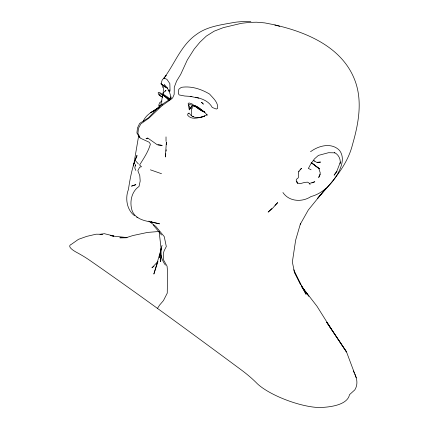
<?xml version="1.0" encoding="UTF-8"?>
<svg xmlns="http://www.w3.org/2000/svg" width="429" height="429" viewBox="0 0 429 429"><rect width="100%" height="100%" fill="white"/><g stroke="black" fill="none" stroke-linecap="round" stroke-linejoin="round"><path stroke-width="0.64" d="M166.366 144.584L166.372 141.988L165.369 157.003L165.776 153.716M170.233 98.289L170.393 95.072L169.005 90.675L164.318 84.304M191.436 110.044L191.516 115.331M161.1 255.722L160.682 261.69L160.939 247.335L159.111 231.376M161.658 101.035L162.167 97.764M162.897 94.771L163.267 91.554M166.109 151.088L166.27 149.775M138.739 135.371L133.521 165.985M340.127 163.846C340.953 159.524 338.615 154.51 334.55 152.654L334.872 152.837L328.507 152.708L318.415 155.395L314.452 158.896L310.714 164.071L308.328 168.554M191.661 109.77C191.618 107.851 192.766 105.486 195.007 105.85M161.057 248.37L159.432 257.55L160.173 254.306M170.865 98.027L171.101 96.847L169.117 100M162.087 245.367C159.593 252.188 161.154 259.357 165.401 265.122M136.519 157.566L136.958 155.62C132.293 166.409 130.153 178.008 128.416 189.57C125.005 198.091 126.727 209.996 134.631 215.76M161.17 249.11L153.85 274.056L157.995 261.433L151.92 267.835L153.973 266.312M169.246 89.8L169.005 90.675L169.707 91.726L170.05 90.498L169.846 83.612L166.924 79.354L164.007 78.057L162.237 79.88L161.009 83.789L162.146 85.076L162.58 87.468M300.514 223.466L295.645 240.16L292.347 262.06L294.573 272.619L300.75 284.824M340.433 161.98L336.77 171.353L334.105 175.193L336.953 171.38M162.859 93.854L164.232 91.801L166.012 90.422L165.326 91.13M163.041 95.871L163.546 95.324M133.188 165.728L136.958 155.62M320.334 174.254L318.688 177.536L320.307 173.096L318.827 168.425L311.642 162.875M159.647 105.77L158.778 107.395C153.089 111.433 145.774 114.43 143.2 121.466M300.225 224.346L308.285 210.038L325.445 188.889L317.616 198.375C331.81 182.309 347.243 165.948 352.536 144.476C358.558 123.622 362.864 100.649 354.654 79.73C341.881 46.975 306.773 32.218 274.855 24.936M157.54 308.285L159.62 305.051L163.444 300.6L167.251 293.146L167.541 271.257L167.063 266.184L163.374 259.583L163.326 253.426L164.221 250.563L166.313 246.552L164.232 236.583L155.877 226.507L148.863 221.085M164.098 78.421L164.007 78.057C174.834 63.68 180.952 45.27 196.278 34.556C207.325 26.244 221.611 24.802 234.808 22.313C240.138 21.611 245.49 21.327 250.868 21.45M162.57 94.965L162.248 95.662L162.72 97.399L159.218 95.029L159.18 94.214L159.899 93.715C163.46 94.82 166.334 97.785 169.096 100.123M161.867 101.609L161.245 102.424L160.795 104.478L161.669 105.11M164.007 78.057L166.205 75.493L165.926 75.804M159.872 105.888L157.722 108.355L150.751 112.714L159.4 107.293M271.777 208.494L268.114 212.119L272.034 208.859L277.729 202.595L274.984 205.314M147.608 138.052L146.756 138.835L147.935 138.133L145.973 138.524L148.112 138.283L157.261 144.75L162.194 145.388L157.974 144.846M158.424 107.711L157.722 108.355L158.832 107.652M161.905 100.944L159.55 102.853L158.671 105.47L160.773 106.076M300.021 169.439L301.641 168.345L298.804 171.375L298.992 171.042L298.316 173.214L298.611 174.051L298.305 177.788L296.643 179.145L296.149 180.175L297.812 183.312L296.584 181.681L297.565 183.001L299.978 183.725L304.778 182.373L307.529 182.164L308.837 182.861L310.129 184.572M171.209 98.493L160.666 105.341L148.364 117.878L139.639 123.413L137.484 127.949L136.899 132.979L139.677 137.725M310.532 151.732C318.72 145.538 331.687 142.197 339.623 150.531C344.707 157.432 341.757 166.066 338.234 172.871C332.287 183.505 323.15 193.35 311.025 196.546C302.257 202.386 289.194 201.844 282.925 192.514M206.687 115.02L201.533 117.214M311.867 182.931L314.854 181.74L309.282 183.515M317.492 162.387L320.57 162.087L316.581 162.339L313.524 160.333M159.309 231.462L147.544 232.421L132.952 235.532L126.035 237.72L119.852 237.795L126.952 237.73M112.033 235.966L126.946 237.564M191.956 96.498L184.781 96.026L179.118 94.932L178.287 93.286L178.823 89.227L181.301 87.355C191.168 85.779 201.196 89.066 209.625 94.107C213.111 98.209 218.415 102.402 217.621 108.419L216.345 109.046L212.269 107.491C208.805 101.137 202.295 98.724 195.672 97.206M110.291 235.607L113.894 236.063L104.36 233.676L99.957 234.39L102.381 234.261L96.091 234.202L86.781 236.368L78.469 239.334L71.257 244.401A30.566 6.521 16 0 0 77.338 252.761A129.976 30.438 13.9 0 1 89.72 260.317C141.012 295.887 191.275 332.883 241.43 370.023A167.964 55.845 16 0 1 256.167 382.571A41.913 12.237 20 0 0 319.508 407.55A121.455 33.95 18.5 0 0 349.458 394.723L354.767 389.907A187.071 50.059 17.3 0 0 354.767 373.863M100.338 234.298L101.598 234.465M163.084 94.568L165.17 95.367L169.964 99.281M190.16 96.369L198.868 98.161M151.271 222.072L159.54 223.836C150.118 221.166 137.473 221.729 132.448 211.604C129.199 203.04 131.145 191.736 139.023 186.459L140.186 181.038L139.79 175.638L137.848 170.688L139.65 167.192L141.49 166.742L139.591 165.004C143.694 158.435 148.343 151.625 150.386 144.101L149.228 142.251L140.401 138.186L137.918 133.419L138.438 128.384L140.83 123.906L148.997 118.077L162.012 105.711L171.868 98.697L172.839 97.49L174.169 94.401L174.271 87.216L176.598 81.081L180.706 74.367L187.355 59.862L194.171 49.115L199.887 42.224L206.311 36.111L214.141 31.188L223.37 27.622L241.468 23.295L249.549 22.388L256.537 22.206L264.672 22.887L273.488 24.603L279.665 26.314M136.62 217.122L137.881 217.455M167.369 87.972L163.68 86.363L163.342 87.119L163.497 90.921M150.402 169.825L161.513 173.707M192.728 116.216L193.624 116.554M150.81 221.498L153.233 222.474M195.93 106.247L193.506 105.523L192.278 105.695L189.275 109.851L188.143 103.459L189.066 102.949L191.988 103.893L199.458 109.47L204.665 112.151L207.228 115.213L206.907 114.323M308.875 168.677L311.111 169.787M163.926 94.959L164.741 95.383M162.655 97.27L159.336 95.308L158.269 93.597L158.215 92.487L159.572 92.455L162.886 94.627L167.203 98.407L168.753 100.3M196.927 106.762L197.903 107.347M166.366 87.269L161.009 83.789L167.696 88.251M198.343 107.641L204.724 112.291C199.19 110.446 195.066 104.488 189.044 104.59L188.615 105.362L189.827 106.751L189.275 109.851L192.283 105.475C197.254 104.842 200.842 109.829 204.665 112.151M168.645 90.755L168.098 90.385L169.064 91.313M311.154 162.714L319.487 168.838L311.669 162.875M166.951 96.804L169.991 99.437M313.449 160.425L314.328 161.283M136.063 161.342L138.369 163.948M153.212 224.952L161.556 234.995M294.106 271.439L306.097 294.31L301.335 285.987L316.993 306.274L331.756 329.799L346.541 351.973L356.226 377.804M301.335 285.987L305.872 292.235M306.628 293.275L307.384 294.315M308.14 295.356L308.891 296.396M301.887 286.631L304.601 290.401M305.373 291.479L308.467 295.79M326.78 322.292L346.541 351.973L326.78 322.297L331.756 329.799M162.334 104.998L161.872 103.882M293.704 269.728L300.772 284.781M135.795 170.41L134.765 167.927L135.521 164.656L135.58 165.937M191.919 108.29L192.01 108.569M166.018 136.889L166.028 141.329M353.244 370.962A187.071 50.059 17.3 0 1 354.204 372.71M188.202 113.331L187.505 114.999C191.468 120.581 199.426 117.594 204.697 116.012C199.63 118.286 192.187 118.688 189.162 113.079L188.202 113.331M133.231 185.489L131.505 186.148L135.859 184.674L133.231 185.489M201.909 102.649L201.528 102.322L203.362 104.145L201.909 102.649"/></g></svg>
